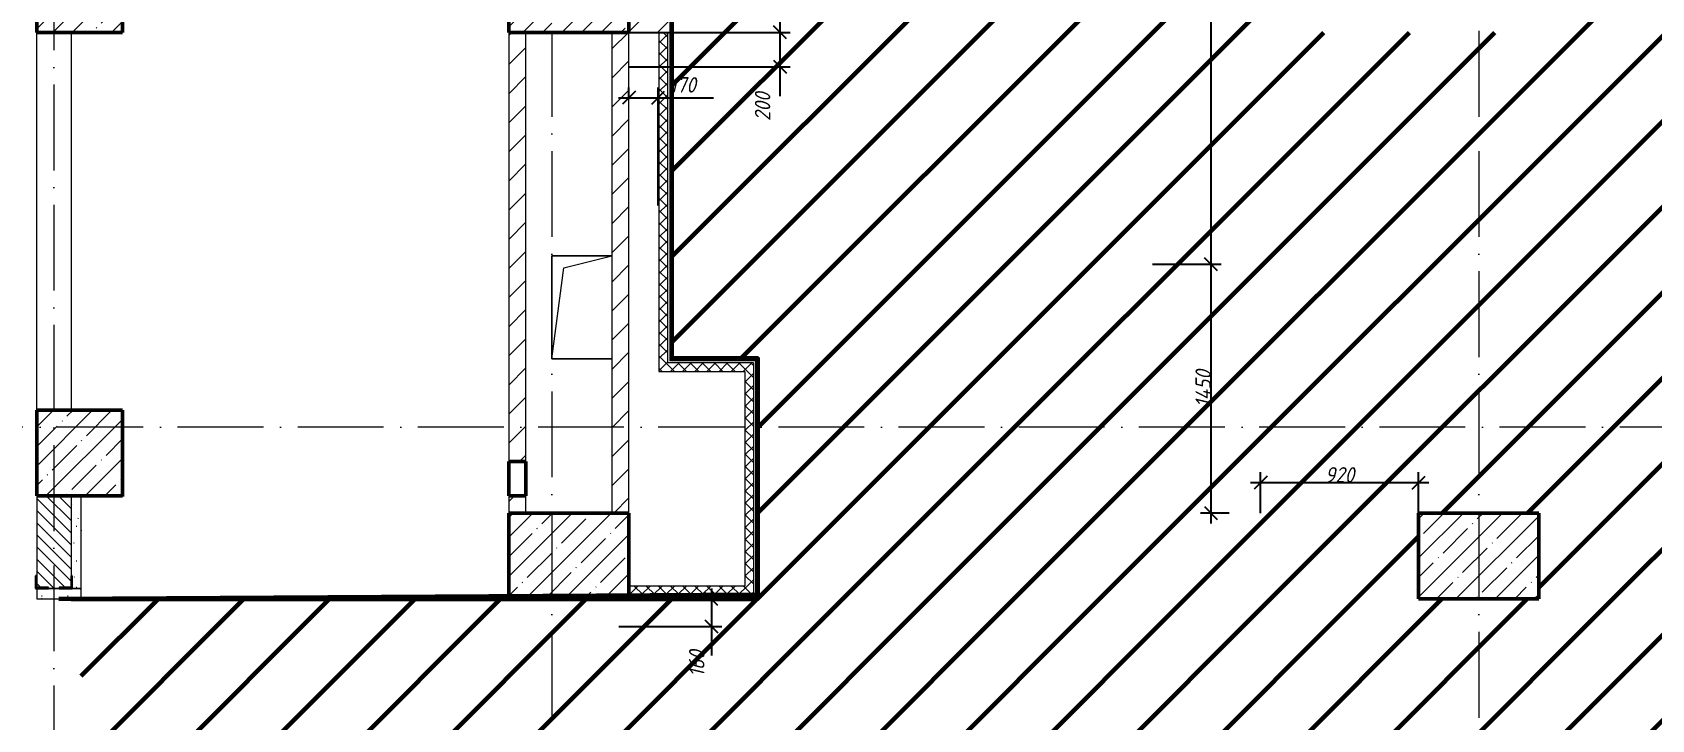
# Model space of a CAD drawing. Header units: millimetres. Extents: x -606178 to 312196, y -19338 to 632709.
# Drawn here: x -65990 to -56557, y 517672 to 521675 of the extents above; entities that cross this region are included whole.
import ezdxf

# ---------------------------------------------------------------- set-up
doc = ezdxf.new("R2010")
doc.units = ezdxf.units.MM
doc.linetypes.add('50_200_ШТРИХ_1Т_ш5_п1_п1_', pattern=[700, 500, -100, 0, -100])
for name, color, linetype, lineweight in [('6.4.1) Окр пт с инж. ПТ2.16', 3, 'Continuous', 60), ('6.4.3) Окр пт с инж. ПТ2.3', 150, 'Continuous', 60), ('A-____-____-DIMS', 7, 'Continuous', 9), ('A-FLOR-____-OTLN', 7, 'Continuous', 9), ('A-GENM-____-MCUT', 7, 'Continuous', 25), ('A-GENM-____-OTLN', 7, 'Continuous', 9), ('A-GENM-____-OTLN-1', 7, 'Continuous', 25), ('A-WALL-____-MCUT', 7, 'Continuous', 13), ('A-WALL-____-MCUT-1', 7, 'Continuous', 9), ('A-WALL-____-PATT-1', 7, 'Continuous', 9), ('A-WALL-FNSH-MCUT-1', 7, 'Continuous', 9), ('I-WALL-____-OTLN', 7, 'Continuous', 9), ('S-COLS-____-MCUT', 7, 'Continuous', 50), ('S-COLS-____-OTLN', 7, 'Continuous', 9), ('S-GRID-____-OTLN-1', 7, '50_200_ШТРИХ_1Т_ш5_п1_п1_', 9)]:
    doc.layers.add(name, color=color, linetype=linetype, lineweight=lineweight)
doc.layers.add('A-WALL-____-PATT-2', color=7, linetype='Continuous', lineweight=9, true_color=0x787878)
doc.layers.add('A-WALL-____-PATT-3', color=9, linetype='Continuous', lineweight=9, true_color=0x808080)
doc.styles.add('ISOCPEUR_I_7', font='isocpeui.ttf', dxfattribs={"width": 0.9, "height": 90})
doc.dimstyles.new('ISO-1_8_0_9К_СРЕДНИЙ_Кладочные_1', dxfattribs={"dimscale": 304.8, "dimtxt": 89.638306, "dimasz": 0.246063, "dimexe": 0.19685, "dimexo": 0, "dimgap": 0, "dimtad": 1, "dimdec": 3, "dimrnd": 0.001, "dimdsep": 46, "dimtxsty": 'ISOCPEUR_I_7', "dimblk1": 'OBLIQUE', "dimblk2": 'OBLIQUE', "dimsah": 1, "dimcen": 0.09, "dimdle": 0.19685, "dimazin": 0, "dimtfac": 1, "dimtdec": 4, "dimtix": 1, "dimtmove": 0, "dimatfit": 3, "dimfxl": 1, "dimtvp": 1, "dimtolj": 1, "dimtzin": 0, "dimarcsym": 2})
doc.dimstyles.new('ISO-1_8_0_9К_СРЕДНИЙ_Кладочные_2', dxfattribs={"dimscale": 304.8, "dimtxt": 89.638306, "dimasz": 0.246063, "dimexe": 0.19685, "dimexo": 0, "dimgap": 0, "dimtad": 1, "dimdec": 3, "dimrnd": 0.001, "dimdsep": 46, "dimtxsty": 'ISOCPEUR_I_7', "dimblk1": 'OBLIQUE', "dimblk2": 'OBLIQUE', "dimsah": 1, "dimcen": 0.09, "dimdle": 0.19685, "dimazin": 0, "dimtfac": 1, "dimtdec": 4, "dimtix": 1, "dimtmove": 1, "dimatfit": 3, "dimfxl": 1, "dimtvp": 1, "dimtolj": 1, "dimtzin": 0, "dimarcsym": 2})
pattern_1 = [(45, (-140714.89, 451794.26), (-84.85281, 84.85281), [])]
pattern_2 = [(45, (-140714.89, 451794.26), (-35.35534, 35.35534), []), (135, (-140714.89, 451794.26), (-35.35534, -35.35534), [])]
pattern_3 = [(0, (-140714.89, 451794.26), (203.2, 50.8), [3.353, -149.047, 3.353, -149.047, -812.8]), (0, (-140714.89, 451794.26), (203.2, 50.8), [-304.8, 3.353, -301.447, 3.353, -149.047, -355.6]), (0, (-140714.89, 451794.26), (203.2, 50.8), [-762, 3.353, -98.247, 3.353, -250.647]), (120, (-140638.69, 451819.66), (-145.59409, 150.576362), [3.353, -149.047, 3.353, -149.047, -812.8]), (120, (-140638.69, 451819.66), (-145.59409, 150.576362), [-304.8, 3.353, -301.447, 3.353, -149.047, -355.6]), (120, (-140638.69, 451819.66), (-145.59409, 150.576362), [-762, 3.353, -98.247, 3.353, -250.647]), (240, (-140613.29, 451921.26), (-57.60591, -201.376362), [3.353, -149.047, 3.353, -149.047, -812.8]), (240, (-140613.29, 451921.26), (-57.60591, -201.376362), [-304.8, 3.353, -301.447, 3.353, -149.047, -355.6]), (240, (-140613.29, 451921.26), (-57.60591, -201.376362), [-762, 3.353, -98.247, 3.353, -250.647])]

# ---------------------------------------------------------------- blocks, each defined once
blk = doc.blocks.new('BSC_Колонна _Прямоугольная - 500х500-V94-АР1_План отверстий 3 этажа в осях 1-64_Ю-ЯЯ')
at = {"layer": 'S-COLS-____-OTLN'}
h = blk.add_hatch(dxfattribs=at)
h.set_pattern_fill('FP_99', color=256, style=0, pattern_type=2)
h.set_pattern_definition([(45, (-75000, -70131.04), (-114.04925, 114.04925), []), (45, (-74885.95, -70131.04), (-114.04925, 114.04925), [201.613, -40.323, 3.353, -36.97])])
h.paths.add_polyline_path([(-250, -250), (250, -250), (250, 250), (-250, 250), (-250, 8.3)], flags=0)
at = {"layer": 'S-COLS-____-MCUT'}
for p, q in [((250, 250), (-250, 250)), ((-250, 250), (-250, -250)), ((250, -250), (250, 250)), ((-250, -250), (250, -250))]:
    blk.add_line(p, q, dxfattribs=at)
blk = doc.blocks.new('BSC_Колонна _Прямоугольная - 500х700-V128-АР1_План отверстий 3 этажа в осях 1-64_Ю-ЯЯ')
at = {"layer": 'S-COLS-____-OTLN'}
h = blk.add_hatch(dxfattribs=at)
h.set_pattern_fill('FP_133', color=256, style=0, pattern_type=2)
h.set_pattern_definition([(315, (-66831.04, 77850), (114.04925, 114.04925), []), (315, (-66831.04, 77735.95), (114.04925, 114.04925), [201.613, -40.323, 3.353, -36.97])])
h.paths.add_polyline_path([(-250, -350), (250, -350), (250, 350), (-250, 350), (-250, 95.6)], flags=0)
at = {"layer": 'S-COLS-____-MCUT'}
for p, q in [((250, 350), (-250, 350)), ((-250, 350), (-250, -350)), ((250, -350), (250, 350)), ((-250, -350), (250, -350))]:
    blk.add_line(p, q, dxfattribs=at)
blk = doc.blocks.new('BSC_Колонна _Прямоугольная - 500х700-V129-АР1_План отверстий 3 этажа в осях 1-64_Ю-ЯЯ')
at = {"layer": 'S-COLS-____-OTLN'}
h = blk.add_hatch(dxfattribs=at)
h.set_pattern_fill('FP_134', color=256, style=0, pattern_type=2)
h.set_pattern_definition([(315, (-66831.04, 83150), (114.04925, 114.04925), []), (315, (-66831.04, 83035.95), (114.04925, 114.04925), [201.613, -40.323, 3.353, -36.97])])
h.paths.add_polyline_path([(-250, -350), (250, -350), (250, 350), (-250, 350)], flags=0)
at = {"layer": 'S-COLS-____-MCUT'}
for p, q in [((250, 350), (-250, 350)), ((-250, 350), (-250, -350)), ((250, -350), (250, 350)), ((-250, -350), (250, -350))]:
    blk.add_line(p, q, dxfattribs=at)
blk = doc.blocks.new('BSC_Колонна _Прямоугольная - 500х700-V131-АР1_План отверстий 3 этажа в осях 1-64_Ю-ЯЯ')
at = {"layer": 'S-COLS-____-OTLN'}
h = blk.add_hatch(dxfattribs=at)
h.set_pattern_fill('FP_136', color=256, style=0, pattern_type=2)
h.set_pattern_definition([(315, (-70131.04, 77850), (114.04925, 114.04925), []), (315, (-70131.04, 77735.95), (114.04925, 114.04925), [201.613, -40.323, 3.353, -36.97])])
h.paths.add_polyline_path([(-250, -350), (250, -350), (250, 350), (-250, 350), (-250, 95.6)], flags=0)
at = {"layer": 'S-COLS-____-MCUT'}
for p, q in [((250, 350), (-250, 350)), ((-250, 350), (-250, -350)), ((250, -350), (250, 350)), ((-250, -350), (250, -350))]:
    blk.add_line(p, q, dxfattribs=at)
blk = doc.blocks.new('BSC_Колонна _Прямоугольная - 500х500-V143-АР1_План отверстий 3 этажа в осях 1-64_Ю-ЯЯ')
at = {"layer": 'S-COLS-____-OTLN'}
h = blk.add_hatch(dxfattribs=at)
h.set_pattern_fill('FP_148', color=256, style=0, pattern_type=2)
h.set_pattern_definition([(45, (-75000, -67431.04), (-114.04925, 114.04925), []), (45, (-74885.95, -67431.04), (-114.04925, 114.04925), [201.613, -40.323, 3.353, -36.97])])
h.paths.add_polyline_path([(-250, -250), (250, -250), (250, 250), (-250, 250)], flags=0)
at = {"layer": 'S-COLS-____-MCUT'}
for p, q in [((250, 250), (-250, 250)), ((-250, 250), (-250, -250)), ((250, -250), (250, 250)), ((-250, -250), (250, -250))]:
    blk.add_line(p, q, dxfattribs=at)
blk = doc.blocks.new('Фахверк_СКБ_Уголок - 200_3550-28267367-АР1_План отверстий 3 этажа в осях 1-64_Ю-ЯЯ')
at = {"layer": 'A-GENM-____-MCUT'}
for p, q in [((200, 156), (125, 156)), ((125, 156), (125, 81)), ((131, 81), (131, 150)), ((131, 150), (200, 150)), ((200, 150), (200, 156)), ((125, 81), (131, 81)), ((131, 19), (125, 19)), ((125, 19), (125, -56)), ((131, -50), (131, 19)), ((125, -56), (200, -56)), ((200, -50), (131, -50)), ((200, -56), (200, -50))]:
    blk.add_line(p, q, dxfattribs=at)
blk = doc.blocks.new('АР_Перемычка - АР_Перемычка-28734073-АР1_План отверстий 3 этажа в осях 1-64_Ю-ЯЯ')
at = {"layer": 'A-GENM-____-OTLN'}
blk.add_line((0, -100), (9, -100), dxfattribs=at)
blk = doc.blocks.new('AR_Отверстие прямоугольное _в плите_ - AR_Отверстие прямоугольное _в плите_-30552533-АР1_План отверстий 3 этажа в осях 1-64_Ю-ЯЯ')
at = {"layer": 'A-GENM-____-OTLN'}
for p, q in [((175, 300), (-175, 300)), ((-175, 300), (-175, -300)), ((-105, 230), (175, 300)), ((-175, -300), (-105, 230)), ((-175, -300), (175, -300))]:
    blk.add_line(p, q, dxfattribs=at)
blk = doc.blocks.new('BSC_Колонна _Прямоугольная1 - 200х100 _металл_-35191367-АР1_План отверстий 3 этажа в осях 1-64_Ю-ЯЯ')
at = {"layer": 'S-COLS-____-MCUT'}
for p, q in [((100, 50), (-100, 50)), ((-100, 50), (-100, -50)), ((100, -50), (100, 50)), ((-100, -50), (100, -50))]:
    blk.add_line(p, q, dxfattribs=at)
blk = doc.blocks.new('АР_Перемычка - АР_Перемычка-35279778-АР1_План отверстий 3 этажа в осях 1-64_Ю-ЯЯ')
at = {"layer": 'A-GENM-____-OTLN'}
blk.add_line((0, -100), (9, -100), dxfattribs=at)
blk = doc.blocks.new('_Oblique')
at = {"color": 0, "linetype": 'ByBlock', "lineweight": -2}
blk.add_line((-0.5, -0.5), (0.5, 0.5), dxfattribs=at)
blk = doc.blocks.new('*D5228')
at = {"layer": 'A-____-____-DIMS', "color": 0, "lineweight": -2, "transparency": 16777216}
for p, q in [((-62034.6, 518435.3), (-62034.6, 518215.3)), ((-62514.9, 518375.3), (-61974.6, 518375.3)), ((-62574.1, 518215.3), (-61974.6, 518215.3)), ((-62034.6, 518215.3), (-62034.6, 518045.3))]:
    blk.add_line(p, q, dxfattribs=at)
at = {"layer": 'Defpoints', "color": 0, "transparency": 16777216}
for p in [(-62514.9, 518375.3), (-62574.1, 518215.3), (-62034.6, 518215.3)]:
    blk.add_point(p, dxfattribs=at)
at = {"layer": 'A-____-____-DIMS', "color": 0, "lineweight": -2, "transparency": 16777216, "xscale": 75, "yscale": 75, "zscale": 75}
for p, rotation in [((-62034.6, 518375.3), 90), ((-62034.6, 518215.3), 270)]:
    blk.add_blockref('_Oblique', p, dxfattribs=dict(at, rotation=rotation))
at = {"layer": 'A-____-____-DIMS', "color": 0, "transparency": 16777216, "insert": (-62164.8, 517921.2), "char_height": 90, "width": 368.207, "attachment_point": 1, "rotation": 90, "line_spacing_factor": 1.149209, "style": 'ISOCPEUR_I_7'}
blk.add_mtext('\\A1;160', dxfattribs=at)
blk = doc.blocks.new('*D5229')
at = {"layer": 'A-____-____-DIMS', "color": 0, "lineweight": -2, "transparency": 16777216}
for p, q in [((-62514.9, 521285.4), (-62514.9, 521354.5)), ((-62344.9, 520667.3), (-62344.9, 521354.5)), ((-62574.9, 521294.5), (-62344.9, 521294.5)), ((-62344.9, 521294.5), (-62023.1, 521294.5))]:
    blk.add_line(p, q, dxfattribs=at)
at = {"layer": 'Defpoints', "color": 0, "transparency": 16777216}
for p in [(-62514.9, 521285.4), (-62344.9, 521294.5), (-62344.9, 520667.3)]:
    blk.add_point(p, dxfattribs=at)
at = {"layer": 'A-____-____-DIMS', "color": 0, "lineweight": -2, "transparency": 16777216, "xscale": 75, "yscale": 75, "zscale": 75, "rotation": 180}
blk.add_blockref('_Oblique', (-62514.9, 521294.5), dxfattribs=at)
at = {"layer": 'A-____-____-DIMS', "color": 0, "lineweight": -2, "transparency": 16777216, "xscale": 75, "yscale": 75, "zscale": 75}
blk.add_blockref('_Oblique', (-62344.9, 521294.5), dxfattribs=at)
at = {"layer": 'A-____-____-DIMS', "color": 0, "transparency": 16777216, "insert": (-62277.4, 521414.5), "char_height": 90, "width": 368.207, "attachment_point": 1, "line_spacing_factor": 1.149209, "style": 'ISOCPEUR_I_7'}
blk.add_mtext('\\A1;170', dxfattribs=at)
blk = doc.blocks.new('*D5429')
at = {"layer": 'A-____-____-DIMS', "color": 0, "lineweight": -2, "transparency": 16777216}
for p, q in [((-59124.8, 524580.3), (-59124.8, 520265.3)), ((-59464.9, 524520.3), (-59064.8, 524520.3)), ((-59464.9, 520325.3), (-59064.8, 520325.3))]:
    blk.add_line(p, q, dxfattribs=at)
at = {"layer": 'Defpoints', "color": 0, "transparency": 16777216}
for p in [(-59464.9, 524520.3), (-59464.9, 520325.3), (-59124.8, 520325.3)]:
    blk.add_point(p, dxfattribs=at)
at = {"layer": 'A-____-____-DIMS', "color": 0, "lineweight": -2, "transparency": 16777216, "xscale": 75, "yscale": 75, "zscale": 75}
for p, rotation in [((-59124.8, 524520.3), 90), ((-59124.8, 520325.3), 270)]:
    blk.add_blockref('_Oblique', p, dxfattribs=dict(at, rotation=rotation))
at = {"layer": 'A-____-____-DIMS', "color": 0, "transparency": 16777216, "insert": (-59169.8, 522422.8), "char_height": 90, "width": 521.281, "attachment_point": 5, "rotation": 90, "style": 'ISOCPEUR_I_7'}
blk.add_mtext('\\A1;4195', dxfattribs=at)
blk = doc.blocks.new('*D5430')
at = {"layer": 'A-____-____-DIMS', "color": 0, "lineweight": -2, "transparency": 16777216}
for p, q in [((-59464.9, 520325.3), (-59064.8, 520325.3)), ((-59124.8, 520385.3), (-59124.8, 518815.3)), ((-59018.8, 518875.3), (-59184.8, 518875.3))]:
    blk.add_line(p, q, dxfattribs=at)
at = {"layer": 'Defpoints', "color": 0, "transparency": 16777216}
for p in [(-59464.9, 520325.3), (-59124.8, 518875.3), (-59018.8, 518875.3)]:
    blk.add_point(p, dxfattribs=at)
at = {"layer": 'A-____-____-DIMS', "color": 0, "lineweight": -2, "transparency": 16777216, "xscale": 75, "yscale": 75, "zscale": 75}
for p, rotation in [((-59124.8, 520325.3), 90), ((-59124.8, 518875.3), 270)]:
    blk.add_blockref('_Oblique', p, dxfattribs=dict(at, rotation=rotation))
at = {"layer": 'A-____-____-DIMS', "color": 0, "transparency": 16777216, "insert": (-59169.8, 519600.3), "char_height": 90, "width": 521.281, "attachment_point": 5, "rotation": 90, "style": 'ISOCPEUR_I_7'}
blk.add_mtext('\\A1;1450', dxfattribs=at)
blk = doc.blocks.new('*D5431')
at = {"layer": 'A-____-____-DIMS', "color": 0, "lineweight": -2, "transparency": 16777216}
for p, q in [((-58834.9, 518875.3), (-58834.9, 519113)), ((-57914.9, 518875.3), (-57914.9, 519113)), ((-58894.9, 519053), (-57854.9, 519053))]:
    blk.add_line(p, q, dxfattribs=at)
at = {"layer": 'Defpoints', "color": 0, "transparency": 16777216}
for p in [(-57914.9, 519053), (-58834.9, 518875.3), (-57914.9, 518875.3)]:
    blk.add_point(p, dxfattribs=at)
at = {"layer": 'A-____-____-DIMS', "color": 0, "lineweight": -2, "transparency": 16777216, "xscale": 75, "yscale": 75, "zscale": 75, "rotation": 180}
blk.add_blockref('_Oblique', (-58834.9, 519053), dxfattribs=at)
at = {"layer": 'A-____-____-DIMS', "color": 0, "lineweight": -2, "transparency": 16777216, "xscale": 75, "yscale": 75, "zscale": 75}
blk.add_blockref('_Oblique', (-57914.9, 519053), dxfattribs=at)
at = {"layer": 'A-____-____-DIMS', "color": 0, "transparency": 16777216, "insert": (-58374.9, 519098), "char_height": 90, "width": 409.578, "attachment_point": 5, "style": 'ISOCPEUR_I_7'}
blk.add_mtext('\\A1;920', dxfattribs=at)
blk = doc.blocks.new('*D5432')
at = {"layer": 'A-____-____-DIMS', "color": 0, "lineweight": -2, "transparency": 16777216}
for p, q in [((-61635.2, 521735.3), (-61635.2, 521475.3)), ((-62514.9, 521675.3), (-61575.2, 521675.3)), ((-62514.9, 521475.3), (-61575.2, 521475.3)), ((-61635.2, 521475.3), (-61635.2, 521304))]:
    blk.add_line(p, q, dxfattribs=at)
at = {"layer": 'Defpoints', "color": 0, "transparency": 16777216}
for p in [(-62514.9, 521675.3), (-62514.9, 521475.3), (-61635.2, 521475.3)]:
    blk.add_point(p, dxfattribs=at)
at = {"layer": 'A-____-____-DIMS', "color": 0, "lineweight": -2, "transparency": 16777216, "xscale": 75, "yscale": 75, "zscale": 75}
for p, rotation in [((-61635.2, 521675.3), 90), ((-61635.2, 521475.3), 270)]:
    blk.add_blockref('_Oblique', p, dxfattribs=dict(at, rotation=rotation))
at = {"layer": 'A-____-____-DIMS', "color": 0, "transparency": 16777216, "insert": (-61781.2, 521159.2), "char_height": 90, "width": 409.578, "attachment_point": 1, "rotation": 90, "line_spacing_factor": 1.149209, "style": 'ISOCPEUR_I_7'}
blk.add_mtext('\\A1;200', dxfattribs=at)

msp = doc.modelspace()

# ---------------------------------------------------------------- hatches: boundary and pattern name
at = {"layer": '6.4.3) Окр пт с инж. ПТ2.3'}
h = msp.add_hatch(dxfattribs=at)
h.set_pattern_fill('ANSI31', color=256, scale=111)
h.paths.add_polyline_path([(-52164.891, 526210.3011), (-52164.891, 527125.3011), (-56714.891, 527125.3011), (-56714.891, 526775.3011), (-57914.891, 526775.3011), (-57914.891, 527125.3011), (-63014.891, 527125.3011), (-63014.891, 524225.3011), (-61764.891, 524225.3011), (-61764.891, 522825.3011), (-62264.891, 522825.3011), (-62264.891, 519775.3011), (-61764.891, 519775.3011), (-61764.891, 518375.3011), (-57914.891, 518375.3011), (-57914.891, 518875.3011), (-57214.891, 518875.3011), (-57214.891, 518375.3011), (-52264.891, 518375.3011), (-52264.891, 519375.3011), (-51464.891, 519375.3011), (-51464.891, 518875.3011), (-51464.891, 518375.3011), (-47464.891, 518375.3011), (-47464.891, 525525.3011), (-46764.891, 525525.3011), (-46764.891, 527125.3011), (-51464.891, 527125.3011), (-51464.891, 526210.3011), (-51464.891, 526060.3011), (-51464.891, 525875.3011), (-52164.891, 525875.3011), (-52164.891, 526060.3011)])
h.paths.add_polyline_path([(-58814.891, 522975.3011), (-57114.891, 522975.3011), (-57114.891, 521675.3011), (-57214.891, 521675.3011), (-57914.891, 521675.3011), (-58814.891, 521675.3011)], flags=16)
h.paths.add_polyline_path([(-58714.891, 522875.3011), (-57214.891, 522875.3011), (-57214.891, 522175.3011), (-57914.891, 522175.3011), (-57914.891, 521775.3011), (-58714.891, 521775.3011)], flags=0)
h.paths.add_polyline_path([(-58614.891, 522825.3011), (-57214.891, 522825.3011), (-58506.5576, 522716.9678), (-58614.891, 522175.3011)], flags=0)
h = msp.add_hatch(dxfattribs=at)
h.set_pattern_fill('ANSI31', color=256, scale=111)
h.paths.add_polyline_path([(-55044.891, 514975.3011), (-57214.891, 514975.3011), (-57214.891, 514675.3011), (-57914.891, 514675.3011), (-57914.891, 514975.3011), (-62514.891, 514975.3011), (-62514.891, 514675.3011), (-63214.891, 514675.3011), (-63214.891, 514975.3011), (-65704.891, 514975.3011), (-65704.891, 507175.3011), (-63214.891, 507175.3011), (-63214.891, 507475.3011), (-62714.891, 507475.3011), (-62714.891, 507175.3011), (-60264.891, 507175.3011), (-60264.891, 508400.3011), (-60264.891, 509700.3011), (-60264.891, 509975.3011), (-59364.891, 509975.3011), (-57214.891, 509975.3011), (-57214.891, 509725.3011), (-57214.891, 507475.3011), (-57214.891, 507175.3011), (-57089.891, 507175.3011), (-57089.891, 507181.3011), (-57014.891, 507181.3011), (-55044.891, 507180.6179)], flags=17)
h.paths.add_polyline_path([(-62514.891, 512625.3011), (-62514.891, 511675.3011), (-62514.891, 511175.3011), (-63214.891, 511175.3011), (-63214.891, 511675.3011), (-63214.891, 511875.3011), (-63214.891, 512275.3011), (-63214.891, 512625.3011)], flags=16)
h.paths.add_polyline_path([(-62614.891, 512525.3011), (-62614.891, 511675.3011), (-63114.891, 511675.3011), (-63114.891, 511875.3011), (-63214.891, 511875.3011), (-63214.891, 512275.3011), (-63114.891, 512275.3011), (-63114.891, 512525.3011)], flags=0)
h.paths.add_polyline_path([(-62664.891, 512523.9594), (-62664.891, 511873.9594), (-62964.891, 511873.9594), (-62964.891, 512523.9594)], flags=0)
h.paths.add_polyline_path([(-57914.891, 511675.3011), (-57214.891, 511675.3011), (-57214.891, 511175.3011), (-57914.891, 511175.3011)], flags=16)
h.paths.add_polyline_path([(-63114.891, 512275.3011), (-63114.891, 511875.3011), (-63214.891, 511875.3011), (-63214.891, 512275.3011)], flags=0)
h.paths.add_polyline_path([(-63114.891, 512275.3011), (-63114.891, 511875.3011), (-63164.891, 512075.3011)], flags=0)
h.paths.add_polyline_path([(-47464.891, 518375.3011), (-63014.891, 518375.3011), (-65704.891, 518375.3011), (-65704.891, 515175.3011), (-64464.891, 515175.3011), (-64464.891, 515975.3011), (-54944.891, 515975.3011), (-54944.891, 515175.3011), (-54944.891, 514975.3011), (-54944.891, 507175.3011), (-46764.891, 507175.3011), (-46764.891, 515925.3011), (-47464.891, 515925.3011)])
h.paths.add_polyline_path([(-52164.891, 515175.3011), (-51464.891, 515175.3011), (-51464.891, 514675.3011), (-52164.891, 514675.3011)], flags=16)
h.paths.add_polyline_path([(-52164.891, 511675.3011), (-51464.891, 511675.3011), (-51464.891, 511175.3011), (-52164.891, 511175.3011)], flags=16)
at = {"layer": 'A-WALL-____-PATT-1'}
h = msp.add_hatch(dxfattribs=at)
h.set_pattern_fill('FP_7', color=256, style=0, pattern_type=2)
h.set_pattern_definition(pattern_1)
h.paths.add_polyline_path([(-62514.891, 521675.3011), (-62264.891, 521675.3011), (-62264.891, 521775.3011), (-62514.891, 521775.3011)], flags=0)
h = msp.add_hatch(dxfattribs=at)
h.set_pattern_fill('FP_7', color=256, style=0, pattern_type=2)
h.set_pattern_definition(pattern_1)
h.paths.add_polyline_path([(-63214.891, 518875.3011), (-63114.891, 518875.3011), (-63114.891, 518975.3011), (-63214.891, 518975.3011)], flags=0)
h.paths.add_polyline_path([(-63214.891, 519175.3011), (-63114.891, 519175.3011), (-63114.891, 521675.3011), (-63214.891, 521675.3011)], flags=0)
h = msp.add_hatch(dxfattribs=at)
h.set_pattern_fill('FP_7', color=256, style=0, pattern_type=2)
h.set_pattern_definition(pattern_1)
h.paths.add_polyline_path([(-62514.891, 518875.3011), (-62514.891, 521675.3011), (-62614.891, 521675.3011), (-62614.891, 518875.3011)], flags=0)
h = msp.add_hatch(dxfattribs=at)
h.set_pattern_fill('FP_9', color=256, style=0, pattern_type=2)
h.set_pattern_definition([(135, (-140714.89, 451794.26), (-35.35534, -35.35534), [])])
h.paths.add_polyline_path([(-65764.891, 515175.3011), (-65764.891, 516209.3011), (-65833.891, 516209.3011), (-65833.891, 516215.3011), (-65895.891, 516215.3011), (-65895.891, 516209.3011), (-65964.891, 516209.3011), (-65964.891, 515175.3011)], flags=0)
h.paths.add_polyline_path([(-65833.891, 518435.3011), (-65833.891, 518441.3011), (-65764.891, 518441.3011), (-65764.891, 518975.3011), (-65964.891, 518975.3011), (-65964.891, 518441.3011), (-65895.891, 518441.3011), (-65895.891, 518435.3011)], flags=0)
at = {"layer": 'A-WALL-____-PATT-2'}
h = msp.add_hatch(dxfattribs=at)
h.set_pattern_fill('FP_156', color=256, style=0, pattern_type=2)
h.set_pattern_definition(pattern_3)
h.paths.add_polyline_path([(-65704.891, 515175.3011), (-65704.891, 516215.3011), (-65758.891, 516215.3011), (-65758.891, 516140.3011), (-65764.891, 516140.3011), (-65764.891, 515175.3011)], flags=0)
h.paths.add_polyline_path([(-65704.891, 518435.3011), (-65704.891, 518975.3011), (-65764.891, 518975.3011), (-65764.891, 518510.3011), (-65758.891, 518510.3011), (-65758.891, 518435.3011)], flags=0)
h = msp.add_hatch(dxfattribs=at)
h.set_pattern_fill('FP_156', color=256, style=0, pattern_type=2)
h.set_pattern_definition(pattern_3)
h.paths.add_polyline_path([(-65758.891, 518375.3011), (-65704.891, 518375.3011), (-65704.891, 518435.3011), (-65964.891, 518435.3011), (-65964.891, 518375.3011), (-65764.891, 518375.3011)], flags=0)
at = {"layer": 'A-WALL-____-PATT-3'}
h = msp.add_hatch(dxfattribs=at)
h.set_pattern_fill('FP_10', color=256, style=0, pattern_type=2)
h.set_pattern_definition(pattern_2)
h.paths.add_polyline_path([(-61789.891, 518450.3011), (-61789.891, 519750.3011), (-61839.891, 519750.3011), (-61839.891, 518450.3011)], flags=0)
h.paths.add_polyline_path([(-61839.891, 522850.3011), (-61789.891, 522850.3011), (-61789.891, 523075.3011), (-61839.891, 523075.3011), (-61839.891, 522900.3011)], flags=0)
h.paths.add_polyline_path([(-61794.6987, 524075.3011), (-61789.891, 524075.3011), (-61789.891, 524200.3011), (-61839.891, 524200.3011), (-61839.891, 524075.3011)], flags=0)
h = msp.add_hatch(dxfattribs=at)
h.set_pattern_fill('FP_10', color=256, style=0, pattern_type=2)
h.set_pattern_definition(pattern_2)
h.paths.add_polyline_path([(-62339.891, 519750.3011), (-62289.891, 519750.3011), (-62289.891, 521675.3011), (-62339.891, 521675.3011), (-62339.891, 519762.8011)], flags=0)
h = msp.add_hatch(dxfattribs=at)
h.set_pattern_fill('FP_10', color=256, style=0, pattern_type=2)
h.set_pattern_definition(pattern_2)
h.paths.add_polyline_path([(-61839.891, 519700.3011), (-61839.891, 519750.3011), (-62339.891, 519750.3011), (-62339.891, 519700.3011)], flags=0)
h = msp.add_hatch(dxfattribs=at)
h.set_pattern_fill('FP_10', color=256, style=0, pattern_type=2)
h.set_pattern_definition(pattern_2)
h.paths.add_polyline_path([(-61789.891, 518400.3011), (-61789.891, 518450.3011), (-62514.891, 518450.3011), (-62514.891, 518400.3011)], flags=0)

# ---------------------------------------------------------------- linework, layer by layer
msp.add_lwpolyline([(-65704.891, 518375.3011), (-63214.891, 518375.3011), (-63214.891, 518375.3011), (-65704.891, 518375.3011)], close=True)
at = {"layer": '6.4.1) Окр пт с инж. ПТ2.16'}
for points in [[(-65764.891, 518375.3011), (-61764.891, 518375.3011), (-61764.891, 519775.3011), (-62264.891, 519775.3011), (-62264.891, 522825.3011), (-61764.891, 522825.3011), (-61764.891, 524225.3011), (-63014.891, 524225.3011), (-63014.891, 527125.3011), (-57914.891, 527125.3011), (-57914.891, 526775.3011), (-56714.891, 526775.3011), (-56714.891, 527475.3011), (-57214.891, 527475.3011), (-57214.891, 530175.3011), (-56714.891, 530175.3011), (-56714.891, 534225.3011), (-57314.891, 534225.3011), (-57314.891, 537225.3011)], [(-65834.891, 518375.3011), (-61764.891, 518400.3011)]]:
    msp.add_lwpolyline(points, dxfattribs=at)
at = {"layer": 'A-FLOR-____-OTLN'}
for p, q in [((-62964.891, 520372.9353), (-62614.891, 520372.9353)), ((-62964.891, 519772.9353), (-62964.891, 520372.9353)), ((-62614.891, 519772.9353), (-62964.891, 519772.9353))]:
    msp.add_line(p, q, dxfattribs=at)
at = {"layer": 'A-WALL-____-MCUT'}
for p, q in [((-62289.891, 521675.3011), (-62339.891, 521675.3011)), ((-62339.891, 521675.3011), (-62339.891, 519700.3011)), ((-62289.891, 521675.3011), (-62289.891, 519750.3011)), ((-61789.891, 519750.3011), (-62289.891, 519750.3011)), ((-61789.891, 519750.3011), (-61789.891, 518400.3011)), ((-62339.891, 519700.3011), (-61839.891, 519700.3011)), ((-61839.891, 519700.3011), (-61839.891, 518450.3011)), ((-65964.891, 518975.3011), (-65964.891, 518510.3011)), ((-65764.891, 518975.3011), (-65764.891, 518510.3011)), ((-65895.891, 518435.3011), (-65833.891, 518435.3011)), ((-61839.891, 518450.3011), (-62514.891, 518450.3011)), ((-61789.891, 518400.3011), (-62514.891, 518400.3011))]:
    msp.add_line(p, q, dxfattribs=at)
at = {"layer": 'A-WALL-____-MCUT-1'}
for p, q in [((-62277.391, 521675.3011), (-62277.391, 519762.8011)), ((-61777.391, 519762.8011), (-62277.391, 519762.8011)), ((-61777.391, 519762.8011), (-61777.391, 518387.8011)), ((-61777.391, 518387.8011), (-62514.891, 518387.8011))]:
    msp.add_line(p, q, dxfattribs=at)
at = {"layer": 'A-WALL-FNSH-MCUT-1'}
for p, q in [((-62264.891, 521675.3011), (-62264.891, 523025.3011)), ((-63214.891, 521675.3011), (-63214.891, 519175.3011)), ((-63114.891, 519175.3011), (-63114.891, 521675.3011)), ((-62614.891, 521675.3011), (-62614.891, 518875.3011)), ((-62514.891, 521675.3011), (-62264.891, 521675.3011)), ((-62514.891, 518875.3011), (-62514.891, 521675.3011)), ((-62264.891, 519775.3011), (-62264.891, 521675.3011)), ((-61764.891, 519775.3011), (-62264.891, 519775.3011)), ((-61764.891, 518375.3011), (-61764.891, 519775.3011)), ((-65704.891, 518435.3011), (-65704.891, 518975.3011)), ((-63214.891, 518975.3011), (-63214.891, 518875.3011)), ((-63114.891, 518875.3011), (-63114.891, 518975.3011)), ((-65964.891, 518435.3011), (-65964.891, 518375.3011)), ((-65833.891, 518435.3011), (-65895.891, 518435.3011)), ((-65758.891, 518435.3011), (-65704.891, 518435.3011)), ((-65704.891, 518435.3011), (-65758.891, 518435.3011)), ((-65704.891, 518375.3011), (-65704.891, 518435.3011)), ((-65964.891, 518375.3011), (-65704.891, 518375.3011)), ((-62514.891, 518375.3011), (-61764.891, 518375.3011))]:
    msp.add_line(p, q, dxfattribs=at)
at = {"layer": 'I-WALL-____-OTLN'}
for p, q in [((-65964.891, 519475.3011), (-65964.891, 521675.3011)), ((-65764.891, 521675.3011), (-65764.891, 519475.3011))]:
    msp.add_line(p, q, dxfattribs=at)
at = {"layer": 'S-GRID-____-OTLN-1'}
for p, q in [((-62964.891, 542687.1106), (-62964.891, 491375.8881)), ((-57564.891, 542687.1106), (-57564.891, 491375.8881)), ((-65864.891, 542374.2366), (-65864.891, 491625.2377)), ((-36640.4843, 519375.3011), (-145383.6612, 519375.3011))]:
    msp.add_line(p, q, dxfattribs=at)

# ---------------------------------------------------------------- block references
at = {"layer": 'A-GENM-____-OTLN'}
for name, p in [('AR_Отверстие прямоугольное _в плите_ - AR_Отверстие прямоугольное _в плите_-30552533-АР1_План отверстий 3 этажа в осях 1-64_Ю-ЯЯ', (-62789.891, 520072.9353)), ('АР_Перемычка - АР_Перемычка-35279778-АР1_План отверстий 3 этажа в осях 1-64_Ю-ЯЯ', (-65464.891, 519075.3011))]:
    msp.add_blockref(name, p, dxfattribs=at)
at = {"layer": 'A-GENM-____-OTLN', "rotation": 89.9999999999999}
msp.add_blockref('АР_Перемычка - АР_Перемычка-28734073-АР1_План отверстий 3 этажа в осях 1-64_Ю-ЯЯ', (-65864.891, 519475.3011), dxfattribs=at)
at = {"layer": 'A-GENM-____-OTLN-1', "rotation": 90}
msp.add_blockref('Фахверк_СКБ_Уголок - 200_3550-28267367-АР1_План отверстий 3 этажа в осях 1-64_Ю-ЯЯ', (-65814.891, 518310.3011), dxfattribs=at)
at = {"layer": 'S-COLS-____-OTLN'}
for name, p in [('BSC_Колонна _Прямоугольная - 500х500-V94-АР1_План отверстий 3 этажа в осях 1-64_Ю-ЯЯ', (-65714.891, 521925.3011)), ('BSC_Колонна _Прямоугольная - 500х500-V143-АР1_План отверстий 3 этажа в осях 1-64_Ю-ЯЯ', (-65714.891, 519225.3011))]:
    msp.add_blockref(name, p, dxfattribs=at)
for name, p, rotation in [('BSC_Колонна _Прямоугольная - 500х700-V131-АР1_План отверстий 3 этажа в осях 1-64_Ю-ЯЯ', (-62864.891, 521925.3011), 89.9999999999999), ('BSC_Колонна _Прямоугольная1 - 200х100 _металл_-35191367-АР1_План отверстий 3 этажа в осях 1-64_Ю-ЯЯ', (-63164.891, 519075.3011), 270.0000000000001), ('BSC_Колонна _Прямоугольная - 500х700-V128-АР1_План отверстий 3 этажа в осях 1-64_Ю-ЯЯ', (-62864.891, 518625.3011), 89.9999999999999), ('BSC_Колонна _Прямоугольная - 500х700-V129-АР1_План отверстий 3 этажа в осях 1-64_Ю-ЯЯ', (-57564.891, 518625.3011), 89.9999999999999)]:
    msp.add_blockref(name, p, dxfattribs=dict(at, rotation=rotation))

# ---------------------------------------------------------------- dimensions: what is measured, and where the dimension line sits
at = {"layer": 'A-____-____-DIMS'}
for base, p1, p2, override, picture, middle in [((-59124.8475, 520325.3011), (-59464.891, 524520.3011), (-59464.891, 520325.3011), {"dimpost": '<>', "dimfxl": 4195}, '*D5429', (-59169.8475, 522422.8011)), ((-59124.8475, 518875.3011), (-59464.891, 520325.3011), (-59018.7815, 518875.3011), {"dimpost": '<>', "dimfxl": 1517.07405}, '*D5430', (-59169.8475, 519600.3011))]:
    dim = msp.add_linear_dim(base=base, p1=p1, p2=p2, angle=90, dimstyle='ISO-1_8_0_9К_СРЕДНИЙ_Кладочные_2', override=override, dxfattribs=at)
    dim.commit()
    dim.dimension.update_dxf_attribs({"geometry": picture, "text_midpoint": middle})
for base, p1, p2, override, picture, middle in [((-61635.2069, 521475.3011), (-62514.891, 521675.3011), (-62514.891, 521475.3011), {"dimpost": '<>', "dimfxl": 200}, '*D5432', (-61721.2387, 521303.9966)), ((-62034.6426, 518215.3011), (-62514.891, 518375.3011), (-62574.1096, 518215.3011), {"dimpost": '<>', "dimfxl": 170.607295}, '*D5228', (-62104.7813, 518045.286))]:
    dim = msp.add_linear_dim(base=base, p1=p1, p2=p2, angle=90, dimstyle='ISO-1_8_0_9К_СРЕДНИЙ_Кладочные_1', override=override, dxfattribs=at)
    dim.commit()
    dim.dimension.update_dxf_attribs({"geometry": picture, "text_midpoint": middle, "dimtype": 160, "text_rotation": 90})
dim = msp.add_linear_dim(base=(-62344.891, 521294.4578), p1=(-62514.891, 521285.3618), p2=(-62344.891, 520667.3278), dimstyle='ISO-1_8_0_9К_СРЕДНИЙ_Кладочные_1', override={"dimpost": '<>', "dimfxl": 640.98824}, dxfattribs=at)
dim.commit()
dim.dimension.update_dxf_attribs({"geometry": '*D5229', "text_midpoint": (-62093.2491, 521294.4578), "dimtype": 160})
dim = msp.add_linear_dim(base=(-57914.891, 519053.0362), p1=(-58834.891, 518875.3011), p2=(-57914.891, 518875.3011), dimstyle='ISO-1_8_0_9К_СРЕДНИЙ_Кладочные_2', override={"dimpost": '<>', "dimfxl": 920}, dxfattribs=at)
dim.commit()
dim.dimension.update_dxf_attribs({"geometry": '*D5431', "text_midpoint": (-58374.891, 519098.0362)})

doc.saveas('drawing.dxf')
